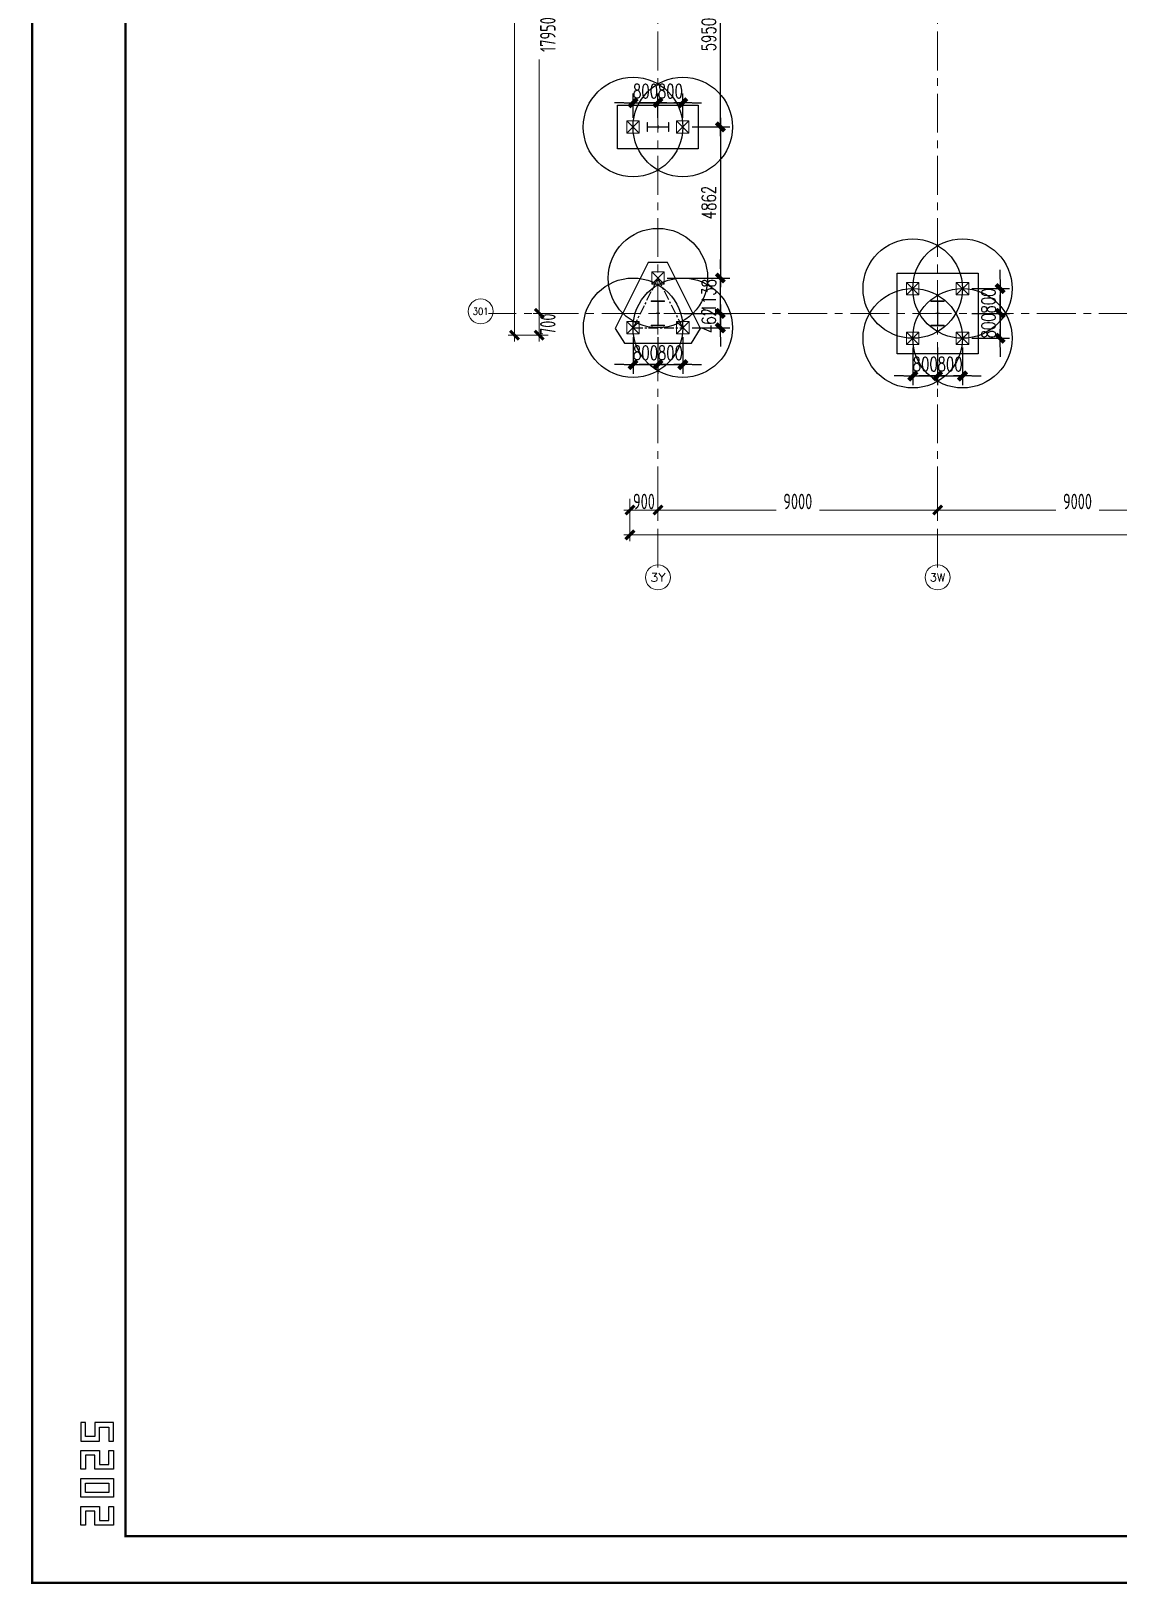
# Model space of a CAD drawing. Extents: x -1201378 to 2367219, y -619313 to 244905.
# Drawn here: x -887929 to -852924, y -296140 to -246160 of the extents above; entities that cross this region are included whole.
import ezdxf
from ezdxf.enums import TextEntityAlignment as Align

# ---------------------------------------------------------------- set-up
doc = ezdxf.new("R2010")
doc.units = 0
doc.header["$LTSCALE"] = 1000
doc.linetypes.add('CENTER', pattern=[2, 1.25, -0.25, 0.25, -0.25])
doc.layers.get('0').update_dxf_attribs({"linetype": 'CONTINUOUS'})
doc.layers.get('Defpoints').update_dxf_attribs({"linetype": 'CONTINUOUS'})
for name, color, linetype in [('0-cxFrame', 155, 'CONTINUOUS'), ('A-WINDOW', 140, 'CONTINUOUS'), ('S-DIMZ', 115, 'CONTINUOUS'), ('S-DOTE1', 140, 'CENTER'), ('S-HATCH1-W', 252, 'CONTINUOUS')]:
    doc.layers.add(name, color=color, linetype=linetype)
for name, color, linetype, lineweight in [('0-cxText', 131, 'CONTINUOUS', 25), ('S-axis', 111, 'CONTINUOUS', 0), ('S-col', 2, 'CONTINUOUS', 0), ('S-dote', 5, 'CENTER', 0), ('S-zhuang', 1, 'CONTINUOUS', 0)]:
    doc.layers.add(name, color=color, linetype=linetype, lineweight=lineweight)
doc.styles.add('_TCH_AXIS', font='COMPLEX', dxfattribs={"bigfont": 'GBCBIG'})
doc.styles.add('cx_tuming', font='simhei.ttf')
doc.styles.add('cx_tuqian1', font='')
doc.styles.add('SS1', font='tj-romans1.shx', dxfattribs={"width": 0.7, "bigfont": 'tj-hztxt1.shx'})
doc.styles.add('TSSD_Dimension', font='tssdeng.shx', dxfattribs={"width": 0.7, "bigfont": 'hztxt.shx'})
doc.styles.add('黑体', font='simhei.ttf', dxfattribs={"width": 0.8})
doc.styles.get('cx_tuqian1').set_extended_font_data('SimSun')
doc.dimstyles.new('S-150-ARCHI', dxfattribs={"dimscale": 150, "dimtxt": 3, "dimasz": 2, "dimexe": 2, "dimexo": 2, "dimgap": 1, "dimtad": 1, "dimdec": 0, "dimzin": 0, "dimdsep": 46, "dimtxsty": 'SS1', "dimblk1": 'TT', "dimblk2": 'TT', "dimsah": 1, "dimcen": 1, "dimclrd": 256, "dimclre": 256, "dimclrt": 256, "dimadec": 0, "dimazin": 0, "dimtfac": 1, "dimtdec": 0, "dimtix": 1, "dimtmove": 2, "dimatfit": 0, "dimldrblk": 'TT', "dimfxl": 2, "dimtolj": 1, "dimtzin": 0, "dimarcsym": 0})
doc.dimstyles.new('TSSD_200_200', dxfattribs={"dimtxt": 500, "dimasz": 200, "dimexe": 200, "dimexo": 500, "dimgap": 200, "dimtad": 1, "dimdec": 0, "dimzin": 0, "dimdsep": 46, "dimtxsty": 'TSSD_Dimension', "dimblk": 'ARCHTICK', "dimcen": 0, "dimdle": 200, "dimclrt": 7, "dimadec": 0, "dimazin": 0, "dimtfac": 1, "dimtdec": 0, "dimtix": 1, "dimtmove": 2, "dimatfit": 3, "dimfxl": 1, "dimtolj": 1, "dimtzin": 0, "dimarcsym": 0})

# ---------------------------------------------------------------- blocks, each defined once
blk = doc.blocks.new('w42343243')
at = {"layer": 'S-col'}
blk.add_lwpolyline([(-165069, 621020), (-164639, 621020), (-164639, 621002), (-164848, 621002), (-164848, 620238), (-164639, 620238), (-164639, 620220), (-165069, 620220), (-165069, 620238), (-164860, 620238), (-164860, 621002), (-165069, 621002)], close=True, dxfattribs=at)
blk = doc.blocks.new('42343')
at = {"layer": 'A-WINDOW'}
for p in [(-148000, -71700), (-139000, -71700)]:
    blk.add_blockref('w42343243', p, dxfattribs=at)
blk = doc.blocks.new('_ArchTick')
at = {"color": 0, "linetype": 'ByBlock', "const_width": 0.5}
blk.add_lwpolyline([(-0.71, -0.71), (0.71, 0.71)], dxfattribs=at)
blk = doc.blocks.new('*D486')
at = {"layer": 'Defpoints', "color": 0, "transparency": 16777216}
for p in [(-268658, -360718), (-267758, -360718), (-267758, -361576)]:
    blk.add_point(p, dxfattribs=at)
at = {"layer": 'S-axis', "color": 0, "lineweight": -2, "transparency": 16777216}
for p, q in [((-268658, -361218), (-268658, -361776)), ((-267758, -361218), (-267758, -361776)), ((-268858, -361576), (-267558, -361576))]:
    blk.add_line(p, q, dxfattribs=at)
at = {"layer": 'S-axis', "color": 0, "lineweight": -2, "transparency": 16777216, "xscale": 200, "yscale": 200, "zscale": 200, "rotation": 180}
blk.add_blockref('_ArchTick', (-268658, -361576), dxfattribs=at)
at = {"layer": 'S-axis', "color": 0, "lineweight": -2, "transparency": 16777216, "xscale": 200, "yscale": 200, "zscale": 200}
blk.add_blockref('_ArchTick', (-267758, -361576), dxfattribs=at)
at = {"layer": 'S-axis', "color": 7, "transparency": 16777216, "insert": (-268208, -361301), "char_height": 500, "attachment_point": 5, "style": 'TSSD_Dimension'}
blk.add_mtext('\\A1;900', dxfattribs=at)
blk = doc.blocks.new('*D487')
at = {"layer": 'Defpoints', "color": 0, "transparency": 16777216}
for p in [(-267758, -360718), (-258758, -360718), (-258758, -361576)]:
    blk.add_point(p, dxfattribs=at)
at = {"layer": 'S-axis', "color": 0, "lineweight": -2, "transparency": 16777216}
for p, q in [((-267758, -361218), (-267758, -361776)), ((-258758, -361218), (-258758, -361776)), ((-267958, -361576), (-263957, -361576)), ((-258558, -361576), (-262560, -361576))]:
    blk.add_line(p, q, dxfattribs=at)
at = {"layer": 'S-axis', "color": 0, "lineweight": -2, "transparency": 16777216, "xscale": 200, "yscale": 200, "zscale": 200, "rotation": 180}
blk.add_blockref('_ArchTick', (-267758, -361576), dxfattribs=at)
at = {"layer": 'S-axis', "color": 0, "lineweight": -2, "transparency": 16777216, "xscale": 200, "yscale": 200, "zscale": 200}
blk.add_blockref('_ArchTick', (-258758, -361576), dxfattribs=at)
at = {"layer": 'S-axis', "color": 7, "transparency": 16777216, "insert": (-263258, -361301), "char_height": 500, "attachment_point": 5, "style": 'TSSD_Dimension'}
blk.add_mtext('\\A1;9000', dxfattribs=at)
blk = doc.blocks.new('*D488')
at = {"layer": 'Defpoints', "color": 0, "transparency": 16777216}
for p in [(-258758, -360718), (-249758, -360718), (-249758, -361576)]:
    blk.add_point(p, dxfattribs=at)
at = {"layer": 'S-axis', "color": 0, "lineweight": -2, "transparency": 16777216}
for p, q in [((-258758, -361218), (-258758, -361776)), ((-249758, -361218), (-249758, -361776)), ((-258958, -361576), (-254957, -361576)), ((-249558, -361576), (-253560, -361576))]:
    blk.add_line(p, q, dxfattribs=at)
at = {"layer": 'S-axis', "color": 0, "lineweight": -2, "transparency": 16777216, "xscale": 200, "yscale": 200, "zscale": 200, "rotation": 180}
blk.add_blockref('_ArchTick', (-258758, -361576), dxfattribs=at)
at = {"layer": 'S-axis', "color": 0, "lineweight": -2, "transparency": 16777216, "xscale": 200, "yscale": 200, "zscale": 200}
blk.add_blockref('_ArchTick', (-249758, -361576), dxfattribs=at)
at = {"layer": 'S-axis', "color": 7, "transparency": 16777216, "insert": (-254258, -361301), "char_height": 500, "attachment_point": 5, "style": 'TSSD_Dimension'}
blk.add_mtext('\\A1;9000', dxfattribs=at)
blk = doc.blocks.new('*D519')
at = {"layer": 'Defpoints', "color": 0, "transparency": 16777216}
for p in [(-270790, -337298), (-271576, -355248), (-270790, -355248)]:
    blk.add_point(p, dxfattribs=at)
at = {"layer": 'S-axis', "color": 0, "lineweight": -2, "transparency": 16777216}
for p, q in [((-271290, -337298), (-271776, -337298)), ((-271576, -337098), (-271576, -345467)), ((-271576, -355448), (-271576, -347079)), ((-271290, -355248), (-271776, -355248))]:
    blk.add_line(p, q, dxfattribs=at)
at = {"layer": 'S-axis', "color": 0, "lineweight": -2, "transparency": 16777216, "xscale": 200, "yscale": 200, "zscale": 200}
for p, rotation in [((-271576, -337298), 90), ((-271576, -355248), 270)]:
    blk.add_blockref('_ArchTick', p, dxfattribs=dict(at, rotation=rotation))
at = {"layer": 'S-axis', "color": 7, "transparency": 16777216, "insert": (-271301, -346273), "char_height": 500, "attachment_point": 5, "rotation": 90, "style": 'TSSD_Dimension'}
blk.add_mtext('\\A1;17950', dxfattribs=at)
blk = doc.blocks.new('*D520')
at = {"layer": 'Defpoints', "color": 0, "transparency": 16777216}
for p in [(-270790, -355248), (-271576, -355948), (-270790, -355948)]:
    blk.add_point(p, dxfattribs=at)
at = {"layer": 'S-axis', "color": 0, "lineweight": -2, "transparency": 16777216}
for p, q in [((-271290, -355248), (-271776, -355248)), ((-271576, -355048), (-271576, -356148)), ((-271290, -355948), (-271776, -355948))]:
    blk.add_line(p, q, dxfattribs=at)
at = {"layer": 'S-axis', "color": 0, "lineweight": -2, "transparency": 16777216, "xscale": 200, "yscale": 200, "zscale": 200}
for p, rotation in [((-271576, -355248), 90), ((-271576, -355948), 270)]:
    blk.add_blockref('_ArchTick', p, dxfattribs=dict(at, rotation=rotation))
at = {"layer": 'S-axis', "color": 7, "transparency": 16777216, "insert": (-271301, -355598), "char_height": 500, "attachment_point": 5, "rotation": 90, "style": 'TSSD_Dimension'}
blk.add_mtext('\\A1;700', dxfattribs=at)
blk = doc.blocks.new('*D458')
at = {"layer": 'Defpoints', "color": 0, "transparency": 16777216}
for p in [(-268658, -360818), (-82958, -360818), (-82958, -362376)]:
    blk.add_point(p, dxfattribs=at)
at = {"layer": 'S-axis', "color": 0, "lineweight": -2, "transparency": 16777216}
for p, q in [((-268658, -361318), (-268658, -362576)), ((-82958, -361318), (-82958, -362576)), ((-268858, -362376), (-176749, -362376)), ((-82758, -362376), (-174868, -362376))]:
    blk.add_line(p, q, dxfattribs=at)
at = {"layer": 'S-axis', "color": 0, "lineweight": -2, "transparency": 16777216, "xscale": 200, "yscale": 200, "zscale": 200, "rotation": 180}
blk.add_blockref('_ArchTick', (-268658, -362376), dxfattribs=at)
at = {"layer": 'S-axis', "color": 0, "lineweight": -2, "transparency": 16777216, "xscale": 200, "yscale": 200, "zscale": 200}
blk.add_blockref('_ArchTick', (-82958, -362376), dxfattribs=at)
at = {"layer": 'S-axis', "color": 7, "transparency": 16777216, "insert": (-175808, -362101), "char_height": 500, "attachment_point": 5, "style": 'TSSD_Dimension'}
blk.add_mtext('\\A1;185700', dxfattribs=at)
blk = doc.blocks.new('*D459')
at = {"layer": 'Defpoints', "color": 0, "transparency": 16777216}
for p in [(-270890, -282748), (-272376, -355948), (-270890, -355948)]:
    blk.add_point(p, dxfattribs=at)
at = {"layer": 'S-axis', "color": 0, "lineweight": -2, "transparency": 16777216}
for p, q in [((-271390, -282748), (-272576, -282748)), ((-272376, -282548), (-272376, -318516)), ((-272376, -356148), (-272376, -320181)), ((-271390, -355948), (-272576, -355948))]:
    blk.add_line(p, q, dxfattribs=at)
at = {"layer": 'S-axis', "color": 0, "lineweight": -2, "transparency": 16777216, "xscale": 200, "yscale": 200, "zscale": 200}
for p, rotation in [((-272376, -282748), 90), ((-272376, -355948), 270)]:
    blk.add_blockref('_ArchTick', p, dxfattribs=dict(at, rotation=rotation))
at = {"layer": 'S-axis', "color": 7, "transparency": 16777216, "insert": (-272101, -319348), "char_height": 500, "attachment_point": 5, "rotation": 90, "style": 'TSSD_Dimension'}
blk.add_mtext('\\A1;73200', dxfattribs=at)
blk = doc.blocks.new('TK22.A0 L(Dragon)')
at = {"layer": '0-cxFrame', "color": 7, "const_width": 0.5}
blk.add_lwpolyline([(0, 0), (-1486, 0), (-1486, 841), (0, 841)], close=True, dxfattribs=at)
at = {"layer": '0-cxFrame', "const_width": 0.5}
blk.add_lwpolyline([(-80, 10), (-1466, 10), (-1466, 831), (-80, 831)], close=True, dxfattribs=at)
at = {"layer": 'Defpoints', "color": 2}
for points in [[(-1474.6, 34.37), (-1475.6, 34.37), (-1475.6, 30.37), (-1471.6, 30.37), (-1471.6, 33.37), (-1469.6, 33.37), (-1469.6, 30.37), (-1468.6, 30.37), (-1468.6, 34.37), (-1472.6, 34.37), (-1472.6, 31.37), (-1474.6, 31.37), (-1474.6, 34.37)], [(-1474.6, 24.37), (-1475.6, 24.37), (-1475.6, 28.37), (-1471.6, 28.37), (-1471.6, 25.37), (-1469.6, 25.37), (-1469.6, 28.37), (-1468.6, 28.37), (-1468.6, 24.37), (-1472.6, 24.37), (-1472.6, 27.37), (-1474.6, 27.37), (-1474.6, 24.37)], [(-1474.6, 12.37), (-1475.6, 12.37), (-1475.6, 16.37), (-1471.6, 16.37), (-1471.6, 13.37), (-1469.6, 13.37), (-1469.6, 16.37), (-1468.6, 16.37), (-1468.6, 12.37), (-1472.6, 12.37), (-1472.6, 15.37), (-1474.6, 15.37), (-1474.6, 12.37)]]:
    blk.add_lwpolyline(points, dxfattribs=at)
for points in [[(-1475.6, 18.37), (-1475.6, 22.37), (-1468.6, 22.37), (-1468.6, 18.37)], [(-1474.6, 19.37), (-1474.6, 21.37), (-1469.6, 21.37), (-1469.6, 19.37)]]:
    blk.add_lwpolyline(points, close=True, dxfattribs=at)
at = {"style": '黑体', "flags": 4}
blk.add_attdef('图幅', text='', height=3.3, dxfattribs=at).set_placement((-40, 3), align=Align.RIGHT)
at = {"layer": '0-cxText', "flags": 4}
for tag, height, style, p in [('建设单位', 3.5, 'cx_tuming', (-45, 240)), ('项目名称', 3.5, 'cx_tuming', (-45, 210)), ('子项名称', 3.5, 'cx_tuming', (-45, 180)), ('工程编号', 3.3, 'cx_tuqian1', (-35, 165)), ('图名1', 3.5, 'cx_tuming', (-45, 87)), ('图名2', 3.5, 'cx_tuming', (-45, 79)), ('图名3', 3.5, 'cx_tuming', (-45, 71)), ('出图日期', 3.3, 'cx_tuqian1', (-39, 60)), ('专业', 3.3, 'cx_tuqian1', (-55, 52)), ('图号', 3.3, 'cx_tuqian1', (-55, 44)), ('版次', 3.3, 'cx_tuqian1', (-20, 44))]:
    blk.add_attdef(tag, text='', height=height, dxfattribs=dict(at, style=style)).set_placement(p, align=Align.MIDDLE)
at = {"layer": 'Defpoints', "color": 6, "flags": 4}
for tag, height, style, p in [('tufu', 3.3, '黑体', (-12, 12)), ('dwfname', 4, 'cx_tuqian1', (-80, 3))]:
    blk.add_attdef(tag, text='', height=height, dxfattribs=dict(at, style=style)).set_placement(p, align=Align.RIGHT)
blk = doc.blocks.new('nt66')
at = {"layer": 'S-col'}
blk.add_lwpolyline([(-195790, 766820), (-195490, 766820), (-195490, 766808), (-195636, 766808), (-195636, 766132), (-195490, 766132), (-195490, 766120), (-195790, 766120), (-195790, 766132), (-195644, 766132), (-195644, 766808), (-195790, 766808)], close=True, dxfattribs=at)
blk = doc.blocks.new('S-ZHUANG-400')
at = {"layer": 'S-zhuang'}
for p, q in [((200, -200), (-200, 200)), ((-200, -200), (200, 200))]:
    blk.add_line(p, q, dxfattribs=at)
blk.add_lwpolyline([(-200, 200), (200, 200), (200, -200), (-200, -200)], close=True, dxfattribs=at)
blk = doc.blocks.new('CT3')
at = {"layer": 'Defpoints'}
for centre in [(-101758, -256416), (-102558, -258016), (-100958, -258016)]:
    blk.add_circle(centre, 1600, dxfattribs=at)
at = {"layer": 'S-DOTE1', "ltscale": 0.25}
for p, q in [((-101698, -257554), (-101818, -257554)), ((-101758, -257494), (-101758, -257614))]:
    blk.add_line(p, q, dxfattribs=at)
at = {"layer": 'S-DOTE1', "linetype": 'CENTER', "ltscale": 0.25}
blk.add_lwpolyline([(-100958, -258016), (-101758, -256416), (-102558, -258016)], close=True, dxfattribs=at)
at = {"layer": 'S-HATCH1-W'}
blk.add_lwpolyline([(-101449, -255916), (-102067, -255916), (-103130, -258042), (-102837, -258516), (-100680, -258516), (-100387, -258042)], close=True, dxfattribs=at)
at = {"layer": 'S-zhuang', "rotation": 90.00000000000001}
for p in [(-101758, -256416), (-102558, -258016), (-100958, -258016)]:
    blk.add_blockref('S-ZHUANG-400', p, dxfattribs=at)
blk = doc.blocks.new('CT2')
at = {"layer": 'Defpoints'}
for centre in [(-193625, -186366), (-193625, -187966)]:
    blk.add_circle(centre, 1600, dxfattribs=at)
at = {"layer": 'S-DOTE1', "ltscale": 0.25}
for p, q in [((-193565, -187166), (-193685, -187166)), ((-193625, -187226), (-193625, -187106))]:
    blk.add_line(p, q, dxfattribs=at)
at = {"layer": 'S-HATCH1-W'}
blk.add_lwpolyline([(-194325, -185866), (-192925, -185866), (-192925, -188466), (-194325, -188466)], close=True, dxfattribs=at)
at = {"layer": 'S-zhuang'}
for p in [(-193625, -186366), (-193625, -187966)]:
    blk.add_blockref('S-ZHUANG-400', p, dxfattribs=at)
blk = doc.blocks.new('CT4')
at = {"layer": 'Defpoints'}
for centre in [(-100831, -168442), (-99231, -168442), (-100831, -170042), (-99231, -170042)]:
    blk.add_circle(centre, 1600, dxfattribs=at)
at = {"layer": 'S-DOTE1', "ltscale": 0.25}
for p, q in [((-99971, -169242), (-100091, -169242)), ((-100031, -169182), (-100031, -169302))]:
    blk.add_line(p, q, dxfattribs=at)
at = {"layer": 'S-HATCH1-W'}
blk.add_lwpolyline([(-101331, -170542), (-101331, -167942), (-98731, -167942), (-98731, -170542)], close=True, dxfattribs=at)
at = {"layer": 'S-zhuang', "rotation": 90.00000000000001}
for p in [(-100831, -168442), (-99231, -168442), (-100831, -170042), (-99231, -170042)]:
    blk.add_blockref('S-ZHUANG-400', p, dxfattribs=at)
blk = doc.blocks.new('TT')
blk.add_line((-0.97, 0), (0.97, 0))
at = {"const_width": 0.45}
blk.add_lwpolyline([(-0.44, -0.44), (0.44, 0.44)], dxfattribs=at)
blk = doc.blocks.new('*D844')
at = {"layer": 'Defpoints', "color": 0, "transparency": 16777216}
for p in [(-859558, -256048), (-858758, -256048), (-858758, -257261)]:
    blk.add_point(p, dxfattribs=at)
at = {"layer": 'S-DIMZ', "lineweight": -2, "transparency": 16777216}
for p, q in [((-859558, -256348), (-859558, -257561)), ((-858758, -256348), (-858758, -257561)), ((-859858, -257261), (-860158, -257261)), ((-859558, -257261), (-858758, -257261)), ((-858458, -257261), (-858158, -257261))]:
    blk.add_line(p, q, dxfattribs=at)
at = {"layer": 'S-DIMZ', "lineweight": -2, "transparency": 16777216, "xscale": 300, "yscale": 300, "zscale": 300}
blk.add_blockref('TT', (-859558, -257261), dxfattribs=at)
at = {"layer": 'S-DIMZ', "lineweight": -2, "transparency": 16777216, "xscale": 300, "yscale": 300, "zscale": 300, "rotation": 180}
blk.add_blockref('TT', (-858758, -257261), dxfattribs=at)
at = {"layer": 'S-DIMZ', "transparency": 16777216, "insert": (-859158, -256886), "char_height": 450, "attachment_point": 5, "style": 'SS1'}
blk.add_mtext('\\A1;800', dxfattribs=at)
blk = doc.blocks.new('*D845')
at = {"layer": 'Defpoints', "color": 0, "transparency": 16777216}
for p in [(-858758, -256048), (-857958, -256048), (-857958, -257261)]:
    blk.add_point(p, dxfattribs=at)
at = {"layer": 'S-DIMZ', "lineweight": -2, "transparency": 16777216}
for p, q in [((-858758, -256348), (-858758, -257561)), ((-857958, -256348), (-857958, -257561)), ((-859058, -257261), (-859358, -257261)), ((-858758, -257261), (-857958, -257261)), ((-857658, -257261), (-857358, -257261))]:
    blk.add_line(p, q, dxfattribs=at)
at = {"layer": 'S-DIMZ', "lineweight": -2, "transparency": 16777216, "xscale": 300, "yscale": 300, "zscale": 300}
blk.add_blockref('TT', (-858758, -257261), dxfattribs=at)
at = {"layer": 'S-DIMZ', "lineweight": -2, "transparency": 16777216, "xscale": 300, "yscale": 300, "zscale": 300, "rotation": 180}
blk.add_blockref('TT', (-857958, -257261), dxfattribs=at)
at = {"layer": 'S-DIMZ', "transparency": 16777216, "insert": (-858358, -256886), "char_height": 450, "attachment_point": 5, "style": 'SS1'}
blk.add_mtext('\\A1;800', dxfattribs=at)
blk = doc.blocks.new('*D846')
at = {"layer": 'Defpoints', "color": 0, "transparency": 16777216}
for p in [(-857958, -254448), (-857958, -255248), (-856746, -255248)]:
    blk.add_point(p, dxfattribs=at)
at = {"layer": 'S-DIMZ', "lineweight": -2, "transparency": 16777216}
for p, q in [((-856746, -254148), (-856746, -253848)), ((-857658, -254448), (-856446, -254448)), ((-856746, -254448), (-856746, -255248)), ((-857658, -255248), (-856446, -255248)), ((-856746, -255548), (-856746, -255848))]:
    blk.add_line(p, q, dxfattribs=at)
at = {"layer": 'S-DIMZ', "lineweight": -2, "transparency": 16777216, "xscale": 300, "yscale": 300, "zscale": 300}
for p, rotation in [((-856746, -254448), 270), ((-856746, -255248), 90)]:
    blk.add_blockref('TT', p, dxfattribs=dict(at, rotation=rotation))
at = {"layer": 'S-DIMZ', "transparency": 16777216, "insert": (-857121, -254848), "char_height": 450, "attachment_point": 5, "rotation": 90, "style": 'SS1'}
blk.add_mtext('\\A1;800', dxfattribs=at)
blk = doc.blocks.new('*D847')
at = {"layer": 'Defpoints', "color": 0, "transparency": 16777216}
for p in [(-857958, -255248), (-857958, -256048), (-856746, -256048)]:
    blk.add_point(p, dxfattribs=at)
at = {"layer": 'S-DIMZ', "lineweight": -2, "transparency": 16777216}
for p, q in [((-856746, -254948), (-856746, -254648)), ((-857658, -255248), (-856446, -255248)), ((-856746, -255248), (-856746, -256048)), ((-857658, -256048), (-856446, -256048)), ((-856746, -256348), (-856746, -256648))]:
    blk.add_line(p, q, dxfattribs=at)
at = {"layer": 'S-DIMZ', "lineweight": -2, "transparency": 16777216, "xscale": 300, "yscale": 300, "zscale": 300}
for p, rotation in [((-856746, -255248), 270), ((-856746, -256048), 90)]:
    blk.add_blockref('TT', p, dxfattribs=dict(at, rotation=rotation))
at = {"layer": 'S-DIMZ', "transparency": 16777216, "insert": (-857121, -255648), "char_height": 450, "attachment_point": 5, "rotation": 90, "style": 'SS1'}
blk.add_mtext('\\A1;800', dxfattribs=at)
blk = doc.blocks.new('*D856')
at = {"layer": 'Defpoints', "color": 0, "transparency": 16777216}
for p in [(-868558, -255710), (-867758, -255710), (-867758, -256896)]:
    blk.add_point(p, dxfattribs=at)
at = {"layer": 'S-DIMZ', "lineweight": -2, "transparency": 16777216}
for p, q in [((-868558, -256010), (-868558, -257196)), ((-867758, -256010), (-867758, -257196)), ((-868858, -256896), (-869158, -256896)), ((-868558, -256896), (-867758, -256896)), ((-867458, -256896), (-867158, -256896))]:
    blk.add_line(p, q, dxfattribs=at)
at = {"layer": 'S-DIMZ', "lineweight": -2, "transparency": 16777216, "xscale": 300, "yscale": 300, "zscale": 300}
blk.add_blockref('TT', (-868558, -256896), dxfattribs=at)
at = {"layer": 'S-DIMZ', "lineweight": -2, "transparency": 16777216, "xscale": 300, "yscale": 300, "zscale": 300, "rotation": 180}
blk.add_blockref('TT', (-867758, -256896), dxfattribs=at)
at = {"layer": 'S-DIMZ', "transparency": 16777216, "insert": (-868158, -256521), "char_height": 450, "attachment_point": 5, "style": 'SS1'}
blk.add_mtext('\\A1;800', dxfattribs=at)
blk = doc.blocks.new('*D857')
at = {"layer": 'Defpoints', "color": 0, "transparency": 16777216}
for p in [(-867758, -255710), (-866958, -255710), (-866958, -256896)]:
    blk.add_point(p, dxfattribs=at)
at = {"layer": 'S-DIMZ', "lineweight": -2, "transparency": 16777216}
for p, q in [((-867758, -256010), (-867758, -257196)), ((-866958, -256010), (-866958, -257196)), ((-868058, -256896), (-868358, -256896)), ((-867758, -256896), (-866958, -256896)), ((-866658, -256896), (-866358, -256896))]:
    blk.add_line(p, q, dxfattribs=at)
at = {"layer": 'S-DIMZ', "lineweight": -2, "transparency": 16777216, "xscale": 300, "yscale": 300, "zscale": 300}
blk.add_blockref('TT', (-867758, -256896), dxfattribs=at)
at = {"layer": 'S-DIMZ', "lineweight": -2, "transparency": 16777216, "xscale": 300, "yscale": 300, "zscale": 300, "rotation": 180}
blk.add_blockref('TT', (-866958, -256896), dxfattribs=at)
at = {"layer": 'S-DIMZ', "transparency": 16777216, "insert": (-867358, -256521), "char_height": 450, "attachment_point": 5, "style": 'SS1'}
blk.add_mtext('\\A1;800', dxfattribs=at)
blk = doc.blocks.new('*D888')
at = {"layer": 'Defpoints', "color": 0, "transparency": 16777216}
for p in [(-867758, -248466), (-868558, -249248), (-867758, -249248)]:
    blk.add_point(p, dxfattribs=at)
at = {"layer": 'S-DIMZ', "lineweight": -2, "transparency": 16777216}
for p, q in [((-868558, -248948), (-868558, -248166)), ((-867758, -248948), (-867758, -248166)), ((-868858, -248466), (-869158, -248466)), ((-868558, -248466), (-867758, -248466)), ((-867458, -248466), (-867158, -248466))]:
    blk.add_line(p, q, dxfattribs=at)
at = {"layer": 'S-DIMZ', "lineweight": -2, "transparency": 16777216, "xscale": 300, "yscale": 300, "zscale": 300}
blk.add_blockref('TT', (-868558, -248466), dxfattribs=at)
at = {"layer": 'S-DIMZ', "lineweight": -2, "transparency": 16777216, "xscale": 300, "yscale": 300, "zscale": 300, "rotation": 180}
blk.add_blockref('TT', (-867758, -248466), dxfattribs=at)
at = {"layer": 'S-DIMZ', "transparency": 16777216, "insert": (-868158, -248091), "char_height": 450, "attachment_point": 5, "style": 'SS1'}
blk.add_mtext('\\A1;800', dxfattribs=at)
blk = doc.blocks.new('*D889')
at = {"layer": 'Defpoints', "color": 0, "transparency": 16777216}
for p in [(-866958, -248466), (-867758, -249248), (-866958, -249248)]:
    blk.add_point(p, dxfattribs=at)
at = {"layer": 'S-DIMZ', "lineweight": -2, "transparency": 16777216}
for p, q in [((-867758, -248948), (-867758, -248166)), ((-866958, -248948), (-866958, -248166)), ((-868058, -248466), (-868358, -248466)), ((-867758, -248466), (-866958, -248466)), ((-866658, -248466), (-866358, -248466))]:
    blk.add_line(p, q, dxfattribs=at)
at = {"layer": 'S-DIMZ', "lineweight": -2, "transparency": 16777216, "xscale": 300, "yscale": 300, "zscale": 300}
blk.add_blockref('TT', (-867758, -248466), dxfattribs=at)
at = {"layer": 'S-DIMZ', "lineweight": -2, "transparency": 16777216, "xscale": 300, "yscale": 300, "zscale": 300, "rotation": 180}
blk.add_blockref('TT', (-866958, -248466), dxfattribs=at)
at = {"layer": 'S-DIMZ', "transparency": 16777216, "insert": (-867358, -248091), "char_height": 450, "attachment_point": 5, "style": 'SS1'}
blk.add_mtext('\\A1;800', dxfattribs=at)
blk = doc.blocks.new('*D903')
at = {"layer": 'Defpoints', "color": 0, "transparency": 16777216}
for p in [(-866958, -249248), (-866958, -254110), (-865749, -254110)]:
    blk.add_point(p, dxfattribs=at)
at = {"layer": 'S-DIMZ', "lineweight": -2, "transparency": 16777216}
for p, q in [((-866658, -249248), (-865449, -249248)), ((-865749, -249548), (-865749, -253810)), ((-866658, -254110), (-865449, -254110))]:
    blk.add_line(p, q, dxfattribs=at)
at = {"layer": 'S-DIMZ', "lineweight": -2, "transparency": 16777216, "xscale": 300, "yscale": 300, "zscale": 300}
for p, rotation in [((-865749, -249248), 90), ((-865749, -254110), 270)]:
    blk.add_blockref('TT', p, dxfattribs=dict(at, rotation=rotation))
at = {"layer": 'S-DIMZ', "transparency": 16777216, "insert": (-866124, -251679), "char_height": 450, "attachment_point": 5, "rotation": 90, "style": 'SS1'}
blk.add_mtext('\\A1;4862', dxfattribs=at)
blk = doc.blocks.new('*D904')
at = {"layer": 'Defpoints', "color": 0, "transparency": 16777216}
for p in [(-866958, -243298), (-865749, -243298), (-866958, -249248)]:
    blk.add_point(p, dxfattribs=at)
at = {"layer": 'S-DIMZ', "lineweight": -2, "transparency": 16777216}
for p, q in [((-866658, -243298), (-865449, -243298)), ((-865749, -248948), (-865749, -243598)), ((-866658, -249248), (-865449, -249248))]:
    blk.add_line(p, q, dxfattribs=at)
at = {"layer": 'S-DIMZ', "lineweight": -2, "transparency": 16777216, "xscale": 300, "yscale": 300, "zscale": 300}
for p, rotation in [((-865749, -243298), 90), ((-865749, -249248), 270)]:
    blk.add_blockref('TT', p, dxfattribs=dict(at, rotation=rotation))
at = {"layer": 'S-DIMZ', "transparency": 16777216, "insert": (-866124, -246273), "char_height": 450, "attachment_point": 5, "rotation": 90, "style": 'SS1'}
blk.add_mtext('\\A1;5950', dxfattribs=at)
blk = doc.blocks.new('*D1190')
at = {"layer": 'Defpoints', "color": 0, "transparency": 16777216}
for p in [(-867225, -255248), (-865749, -255248), (-866958, -255710)]:
    blk.add_point(p, dxfattribs=at)
at = {"layer": 'S-DIMZ', "lineweight": -2, "transparency": 16777216}
for p, q in [((-865749, -254948), (-865749, -254648)), ((-866925, -255248), (-865449, -255248)), ((-865749, -255710), (-865749, -255248)), ((-866658, -255710), (-865449, -255710)), ((-865749, -256010), (-865749, -256310))]:
    blk.add_line(p, q, dxfattribs=at)
at = {"layer": 'S-DIMZ', "lineweight": -2, "transparency": 16777216, "xscale": 300, "yscale": 300, "zscale": 300}
for p, rotation in [((-865749, -255248), 270), ((-865749, -255710), 90)]:
    blk.add_blockref('TT', p, dxfattribs=dict(at, rotation=rotation))
at = {"layer": 'S-DIMZ', "transparency": 16777216, "insert": (-866124, -255479), "char_height": 450, "attachment_point": 5, "rotation": 90, "style": 'SS1'}
blk.add_mtext('\\A1;462', dxfattribs=at)
blk = doc.blocks.new('*D1191')
at = {"layer": 'Defpoints', "color": 0, "transparency": 16777216}
for p in [(-867758, -254110), (-865749, -254110), (-867225, -255248)]:
    blk.add_point(p, dxfattribs=at)
at = {"layer": 'S-DIMZ', "lineweight": -2, "transparency": 16777216}
for p, q in [((-865749, -253810), (-865749, -253510)), ((-867458, -254110), (-865449, -254110)), ((-865749, -255248), (-865749, -254110)), ((-866925, -255248), (-865449, -255248)), ((-865749, -255548), (-865749, -255848))]:
    blk.add_line(p, q, dxfattribs=at)
at = {"layer": 'S-DIMZ', "lineweight": -2, "transparency": 16777216, "xscale": 300, "yscale": 300, "zscale": 300}
for p, rotation in [((-865749, -254110), 270), ((-865749, -255248), 90)]:
    blk.add_blockref('TT', p, dxfattribs=dict(at, rotation=rotation))
at = {"layer": 'S-DIMZ', "transparency": 16777216, "insert": (-866124, -254679), "char_height": 450, "attachment_point": 5, "rotation": 90, "style": 'SS1'}
blk.add_mtext('\\A1;1138', dxfattribs=at)
blk = doc.blocks.new('3#轴网')
at = {"layer": 'S-axis'}
for centre in [(-273461.5, -355183.9), (-267758.5, -363744.2), (-258758.5, -363744.2)]:
    blk.add_circle(centre, 400, dxfattribs=at)
at = {"layer": 'S-dote'}
for p, q in [((-267758.5, -363428.2), (-267758.5, -277213.2)), ((-258758.5, -363428.2), (-258758.5, -277944.2)), ((-78316.2, -355248.2), (-273210.6, -355248.2))]:
    blk.add_line(p, q, dxfattribs=at)
at = {"layer": 'S-axis', "style": '_TCH_AXIS'}
for s, height, p, p2 in [('301', 224.46, (-273718, -355296.1), (-273205, -355296.1)), ('3Y', 270.86, (-268003.5, -363879.7), (-267513.4, -363879.7)), ('3W', 255.29, (-259007.7, -363871.9), (-258509.3, -363871.9))]:
    blk.add_text(s, height=height, dxfattribs=at).set_placement(p, p2, align=Align.FIT)
at = {"layer": 'S-axis'}
for base, p1, p2, angle, picture, middle in [((-272376.4, -355948.2), (-270890, -282748.2), (-270890, -355948.2), 270, '*D459', (-272101.4, -319348.2)), ((-271576.4, -355248.2), (-270790, -337298.2), (-270790, -355248.2), 270, '*D519', (-271301.4, -346273.2)), ((-271576.4, -355948.2), (-270790, -355248.2), (-270790, -355948.2), 270, '*D520', (-271301.4, -355598.2)), ((-267758.5, -361576), (-268658.5, -360718), (-267758.5, -360718), 0, '*D486', (-268208.5, -361301)), ((-82958.5, -362376), (-268658.5, -360818), (-82958.5, -360818), 0, '*D458', (-175808.5, -362101)), ((-258758.5, -361576), (-267758.5, -360718), (-258758.5, -360718), 0, '*D487', (-263258.5, -361301)), ((-249758.5, -361576), (-258758.5, -360718), (-249758.5, -360718), 0, '*D488', (-254258.5, -361301))]:
    dim = blk.add_linear_dim(base=base, p1=p1, p2=p2, angle=angle, dimstyle='TSSD_200_200', dxfattribs=at)
    dim.commit()
    dim.dimension.update_dxf_attribs({"geometry": picture, "text_midpoint": middle, "dimtype": 161})

msp = doc.modelspace()

# ---------------------------------------------------------------- block references
at = {"layer": '0-cxFrame', "xscale": 150, "yscale": 150, "zscale": 150}
msp.add_blockref('TK22.A0 L(Dragon)', (-664991.7, -296102.2), dxfattribs=at)
at = {"layer": 'S-axis'}
msp.add_blockref('3#轴网', (-600000, 100000), dxfattribs=at)
at = {"layer": 'S-col'}
msp.add_blockref('42343', (-554904.3, -804168.2), dxfattribs=at)
at = {"layer": 'S-col', "rotation": 90}
msp.add_blockref('nt66', (-101288.5, -53608.2), dxfattribs=at)
at = {"layer": 'S-zhuang', "rotation": 90}
msp.add_blockref('CT2', (-1054924.7, -55623.4), dxfattribs=at)
at = {"layer": 'S-zhuang'}
for name, p in [('CT3', (-766000, 2306)), ('CT4', (-758727.3, -86006.2))]:
    msp.add_blockref(name, p, dxfattribs=at)

# ---------------------------------------------------------------- dimensions: what is measured, and where the dimension line sits
at = {"layer": 'S-DIMZ'}
for base, p1, p2, picture, middle in [((-865748.9, -243298.2), (-866958.5, -249248.2), (-866958.5, -243298.2), '*D904', (-866123.9, -246273.2)), ((-865748.9, -254110.1), (-866958.5, -249248.2), (-866958.5, -254110.1), '*D903', (-866123.9, -251679.1)), ((-865748.9, -254110.1), (-867225.1, -255248.2), (-867758.5, -254110.1), '*D1191', (-866123.9, -254679.1)), ((-865748.9, -255248.2), (-866958.5, -255710.1), (-867225.1, -255248.2), '*D1190', (-866123.9, -255479.1))]:
    dim = msp.add_linear_dim(base=base, p1=p1, p2=p2, angle=90, dimstyle='S-150-ARCHI', dxfattribs=at)
    dim.commit()
    dim.dimension.update_dxf_attribs({"geometry": picture, "text_midpoint": middle})
for base, p1, p2, picture, middle in [((-867758.5, -248466.3), (-868558.5, -249248.2), (-867758.5, -249248.2), '*D888', (-868158.5, -248091.3)), ((-866958.5, -248466.3), (-867758.5, -249248.2), (-866958.5, -249248.2), '*D889', (-867358.5, -248091.3)), ((-867758.5, -256896.3), (-868558.5, -255710.1), (-867758.5, -255710.1), '*D856', (-868158.5, -256521.3)), ((-866958.5, -256896.3), (-867758.5, -255710.1), (-866958.5, -255710.1), '*D857', (-867358.5, -256521.3))]:
    dim = msp.add_linear_dim(base=base, p1=p1, p2=p2, dimstyle='S-150-ARCHI', dxfattribs=at)
    dim.commit()
    dim.dimension.update_dxf_attribs({"geometry": picture, "text_midpoint": middle})
for base, p1, p2, picture, middle in [((-856746, -255248.1), (-857958.4, -254448.2), (-857958.4, -255248.1), '*D846', (-857121, -254848.2)), ((-856746, -256048.2), (-857958.4, -255248.1), (-857958.4, -256048.2), '*D847', (-857121, -255648.2))]:
    dim = msp.add_linear_dim(base=base, p1=p1, p2=p2, angle=270, dimstyle='S-150-ARCHI', override={"dimexo": 2}, dxfattribs=at)
    dim.commit()
    dim.dimension.update_dxf_attribs({"geometry": picture, "text_midpoint": middle})
for base, p1, p2, picture, middle in [((-858758.5, -257260.6), (-859558.4, -256048.2), (-858758.5, -256048.2), '*D844', (-859158.4, -256885.6)), ((-857958.4, -257260.6), (-858758.5, -256048.2), (-857958.4, -256048.2), '*D845', (-858358.4, -256885.6))]:
    dim = msp.add_linear_dim(base=base, p1=p1, p2=p2, dimstyle='S-150-ARCHI', override={"dimexo": 2}, dxfattribs=at)
    dim.commit()
    dim.dimension.update_dxf_attribs({"geometry": picture, "text_midpoint": middle})

doc.saveas('drawing.dxf')
